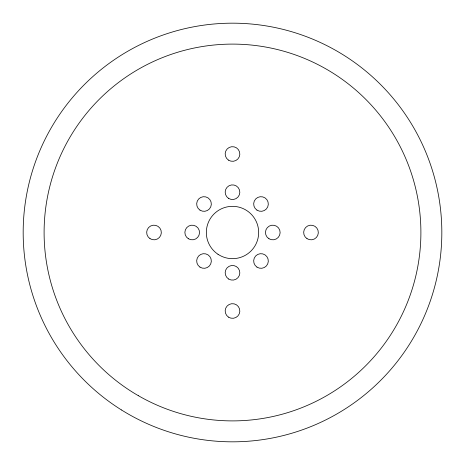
<?xml version="1.0" encoding="UTF-8"?>
<svg xmlns="http://www.w3.org/2000/svg" width="465" height="465" viewBox="0 0 465 465"><rect width="100%" height="100%" fill="white"/><g stroke="black" fill="none" stroke-linecap="round" stroke-linejoin="round"><path stroke-width="0.7" d="M138.303 395.657A188.395 188.395 0 0 0 420.895 232.5A188.395 188.395 0 0 0 138.303 69.343A188.395 188.395 0 0 0 138.303 395.657M218.021 254.297A26.168 26.168 0 0 0 258.616 234.145A26.168 26.168 0 0 0 220.863 209.064A26.168 26.168 0 0 0 218.021 254.297M228.664 198.445A7.324 7.324 0 0 0 239.824 192.411A7.324 7.324 0 0 0 229.013 185.762A7.324 7.324 0 0 0 228.664 198.445M256.959 210.122A7.324 7.324 0 0 0 268.305 204.443A7.324 7.324 0 0 0 257.715 197.456A7.324 7.324 0 0 0 256.959 210.122M268.956 238.743A7.324 7.324 0 0 0 280.122 232.703A7.324 7.324 0 0 0 269.311 226.054A7.324 7.324 0 0 0 268.956 238.743M256.959 267.108A7.324 7.324 0 0 0 268.305 261.429A7.324 7.324 0 0 0 257.715 254.442A7.324 7.324 0 0 0 256.959 267.108M228.664 279.035A7.324 7.324 0 0 0 239.824 273.002A7.324 7.324 0 0 0 229.013 266.352A7.324 7.324 0 0 0 228.664 279.035M199.973 267.108A7.324 7.324 0 0 0 211.319 261.429A7.324 7.324 0 0 0 200.723 254.442A7.324 7.324 0 0 0 199.973 267.108M188.366 238.743A7.324 7.324 0 0 0 199.526 232.703A7.324 7.324 0 0 0 188.72 226.054A7.324 7.324 0 0 0 188.366 238.743M199.973 210.122A7.324 7.324 0 0 0 211.319 204.443A7.324 7.324 0 0 0 200.723 197.456A7.324 7.324 0 0 0 199.973 210.122M306.999 238.638A7.324 7.324 0 0 0 318.316 232.895A7.324 7.324 0 0 0 307.679 225.967A7.324 7.324 0 0 0 306.999 238.638M228.501 160.14A7.324 7.324 0 0 0 239.818 154.397A7.324 7.324 0 0 0 229.181 147.469A7.324 7.324 0 0 0 228.501 160.14M150.003 238.638A7.324 7.324 0 0 0 161.32 232.895A7.324 7.324 0 0 0 150.683 225.967A7.324 7.324 0 0 0 150.003 238.638M228.501 317.136A7.324 7.324 0 0 0 239.818 311.393A7.324 7.324 0 0 0 229.181 304.465A7.324 7.324 0 0 0 228.501 317.136M121.487 409.967A209.331 209.331 0 0 0 441.698 239.911A209.331 209.331 0 0 0 134.315 47.628A209.331 209.331 0 0 0 121.487 409.967"/></g></svg>
